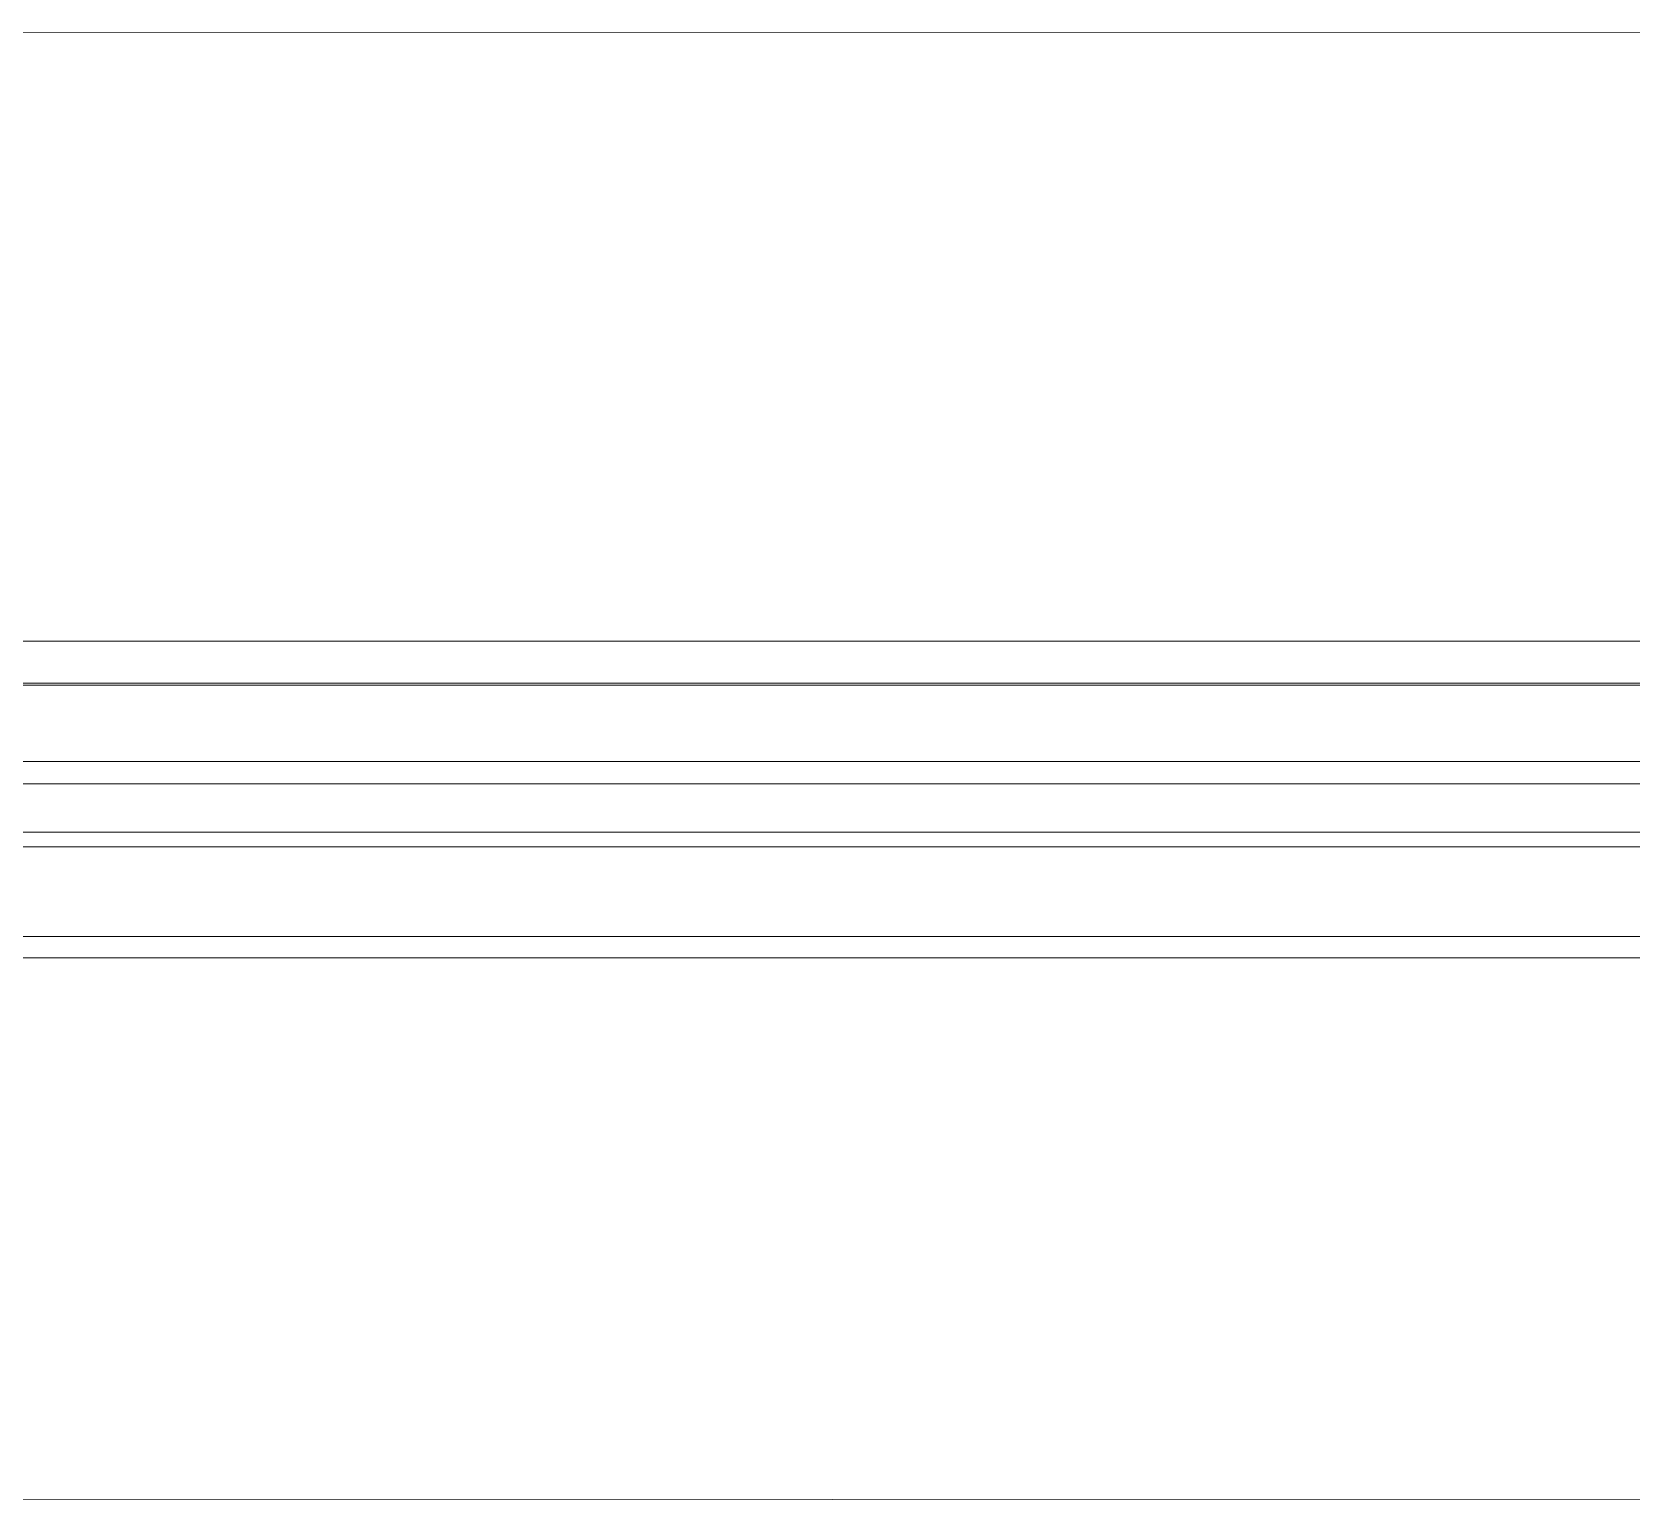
# Model space of a CAD drawing. Header units: millimetres. Extents: x -16985 to -606, y 2122 to 9380.
# Drawn here: x -10391.2 to -10239.7, y 4706.8 to 4845.9 of the extents above; entities that cross this region are included whole.
import ezdxf

# ---------------------------------------------------------------- set-up
doc = ezdxf.new("R2010")
doc.units = ezdxf.units.MM
doc.linetypes.add('K5LT32768', pattern=[0])
doc.linetypes.add('K5LT_THIN', pattern=[0])

msp = doc.modelspace()

# ---------------------------------------------------------------- linework, layer by layer
at = {"color": 8, "linetype": 'K5LT32768', "lineweight": 15, "true_color": 0x808080}
for p, q in [((-10477.58, 4845.81), (-10159.52, 4845.9)), ((-9604.81, 4776.77), (-11213.55, 4776.77)), ((-9604.81, 4774.66), (-11213.55, 4774.66))]:
    msp.add_line(p, q, dxfattribs=at)
at = {"color": 7, "linetype": 'K5LT_THIN', "lineweight": 18}
for p, q in [((-11161.16, 4788.19), (-9465.95, 4788.19)), ((-9604.81, 4784.19), (-11139.55, 4784.19)), ((-9604.81, 4784.02), (-11139.55, 4784.02)), ((-9413.55, 4770.09), (-11213.55, 4770.09)), ((-9413.55, 4768.7), (-11213.55, 4768.7)), ((-9413.55, 4760.19), (-11213.55, 4760.19)), ((-11213.55, 4758.19), (-9413.55, 4758.19)), ((-10463.2, 4706.81), (-10159.48, 4706.9))]:
    msp.add_line(p, q, dxfattribs=at)

doc.saveas('drawing.dxf')
